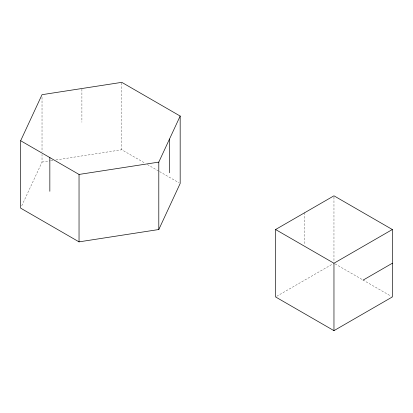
<?xml version="1.0" encoding="UTF-8"?>
<svg xmlns="http://www.w3.org/2000/svg" width="413" height="413" viewBox="0 0 413 413"><rect width="100%" height="100%" fill="white"/><g stroke="black" fill="none" stroke-linecap="round" stroke-linejoin="round"><path stroke-width="0.31" stroke-dasharray="2.06 1.55" d="M21.734 205.824L42.023 162.102L42.023 154.4M276.684 296.302L332.852 263.876M42.023 162.102L50.252 160.833M50.882 160.734L53.416 160.342M55.946 159.95L121.783 149.764L145.139 163.249M335.072 263.876L362.32 279.606M362.877 279.931L391.24 296.302M147.358 164.534L159.036 171.276M159.594 171.596L179.056 182.835M333.962 197.099L333.962 261.95M304.768 212.669L304.768 245.105M121.783 82.987L121.783 149.764M81.903 89.151L81.903 122.227M42.023 97.251L42.023 151.829"/><path stroke-width="0.62" d="M20.65 140.735L42.023 94.685L121.783 82.347L180.171 116.053L180.171 183.475L158.799 229.525L79.038 241.863L20.65 208.152L20.65 140.735L79.038 174.441L158.799 162.102L180.171 116.053M275.574 229.525L333.962 195.814L392.35 229.525L392.35 296.947L333.962 330.653L275.574 296.947L275.574 229.525L333.962 263.236L392.35 229.525M363.156 280.091L392.35 263.236M333.962 263.236L333.962 330.653M169.485 139.078L169.485 172.789M158.799 162.102L158.799 229.525M79.038 174.441L79.038 241.863M49.844 157.585L49.844 191.296"/></g></svg>
